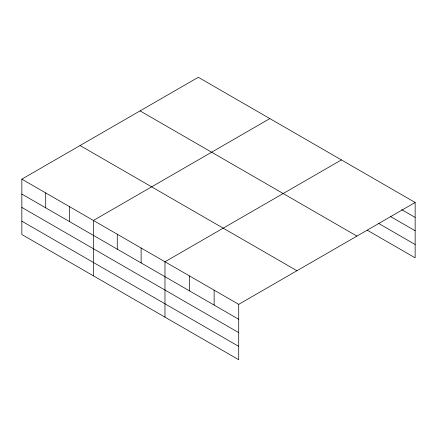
<?xml version="1.0" encoding="UTF-8"?>
<svg xmlns="http://www.w3.org/2000/svg" width="437" height="437" viewBox="0 0 437 437"><rect width="100%" height="100%" fill="white"/><g stroke="black" fill="none" stroke-linecap="round" stroke-linejoin="round"><path stroke-width="0.66" d="M21.85 179.148L238.711 304.349L238.711 359.722L21.85 234.516L21.85 179.148L198.289 77.278L415.15 202.484L415.15 257.852L367.167 230.152M269.853 118.596L93.414 220.467L93.414 275.834M341.417 159.915L164.978 261.779L164.978 317.153M238.711 304.349L415.15 202.484M401.69 209.64L415.15 217.407M390.574 216.566L415.15 230.758M378.868 223.558L415.15 244.507M140.064 110.894L356.925 236.1M80.075 145.532L296.936 270.732M21.85 194.072L238.711 319.278M21.85 207.422L238.711 332.623M21.85 221.171L238.711 346.372M214.13 290.163L214.13 305.086M189.554 275.971L189.554 290.895M141.124 248.008L141.124 262.937M117.269 234.237L117.269 249.161M69.559 206.69L69.559 221.619M45.705 192.919L45.705 207.848"/></g></svg>
